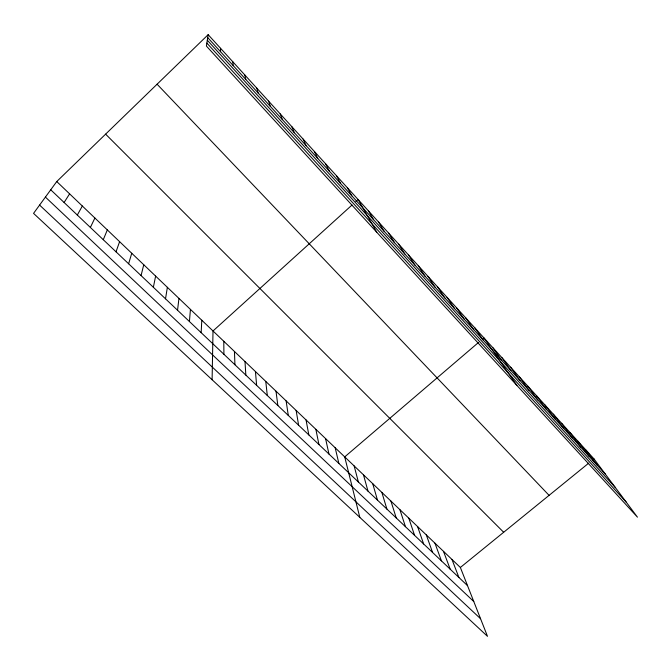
<?xml version="1.0" encoding="UTF-8"?>
<svg xmlns="http://www.w3.org/2000/svg" width="671" height="671" viewBox="0 0 671 671"><rect width="100%" height="100%" fill="white"/><g stroke="black" fill="none" stroke-linecap="round" stroke-linejoin="round"><path stroke-width="1.01" d="M212.103 379.736L213.009 330.971L352.032 205.024M201.166 332.673L201.786 320.235M189.423 321.518L190.438 309.39M177.538 310.237L178.964 298.41M208.161 34.674L206.408 46.064L637.45 517.165L593.969 458.872L208.161 34.674L56.741 181.547L33.55 213.378L487.49 636.326L460.365 567.473L56.741 181.547M165.527 298.821L167.364 287.314M153.365 287.28L155.622 276.1M141.069 275.596L143.753 264.751M128.622 263.77L131.751 253.269M116.024 251.81L119.606 241.661M103.275 239.706L107.326 229.918M90.375 227.452L94.896 218.033M77.324 215.047L82.332 206.014M64.106 202.499L69.608 193.852M355.823 201.594L358.096 199.53L376.758 232.25M478.398 342.562L344.709 456.892L359.807 517.358M482.332 339.199L483.908 337.857L516.888 385.406M460.365 567.473L588.693 463.158M592.468 460.096L593.969 458.872M39.589 205.083L480.553 618.721M45.418 197.081L473.776 601.518M50.728 189.792L467.528 585.657M105.615 134.141L503.669 532.271M157.089 84.211L549.088 495.357M206.869 43.087L626.311 502.235M207.708 37.618L605.427 474.238M207.305 40.218L615.441 487.658M585.993 450.107L597.265 465.271M577.941 441.25L589.021 456.221M569.813 432.309L580.692 447.079M561.602 423.284L572.279 437.844M553.307 414.166L563.783 428.509M544.936 404.957L555.194 419.09M536.473 395.655L546.521 409.57M527.934 386.261L537.756 399.95M519.304 376.775L528.907 390.228M510.589 367.196L519.958 380.407M501.782 357.517L510.916 370.484M492.891 347.737L501.782 360.453M474.825 327.876L483.221 340.071M465.657 317.794L473.785 329.721M456.389 307.603L464.257 319.253M447.02 297.303L454.619 308.677M437.559 286.894L444.873 297.983M427.989 276.385L435.026 287.171M418.327 265.758L425.07 276.242M408.555 255.014L415.005 265.188M398.683 244.152L404.831 254.015M388.702 233.181L394.531 242.717M378.612 222.084L384.122 231.294M368.413 210.87L373.596 219.736M347.352 187.721L351.856 195.865M336.481 175.768L340.633 183.544M325.494 163.682L329.268 171.063M314.372 151.453L317.769 158.44M303.116 139.082L306.127 145.666M291.734 126.567L294.351 132.741M451.969 559.446L458.914 577.479M280.218 113.911L282.424 119.648M443.497 551.344L450.224 569.226M434.942 543.166L441.443 560.889M426.303 534.913L432.577 552.468M417.588 526.576L423.627 543.963M268.568 101.095L270.354 106.395M408.79 518.163L414.586 535.374M399.899 509.658L405.452 526.701M390.925 501.078L396.225 517.937M381.866 492.413L386.907 509.088M372.715 483.665L377.496 500.147M256.775 88.127L258.134 92.984M363.472 474.833L367.985 491.113M354.137 465.909L358.381 481.996M335.19 447.792L338.872 463.468M325.569 438.591L328.966 454.057M244.84 75.009L245.762 79.396M315.856 429.306L318.951 444.546M306.043 419.92L308.836 434.942M296.129 410.442L298.62 425.229M286.114 400.864L288.287 415.416M275.999 391.193L277.844 405.502M232.762 61.724L233.24 65.649M265.775 381.413L267.293 395.479M255.441 371.533L256.624 385.347M244.999 361.552L245.838 375.106M234.447 351.47L234.934 364.747M223.787 341.271L223.913 354.28M220.533 48.287L220.549 51.717"/></g></svg>
